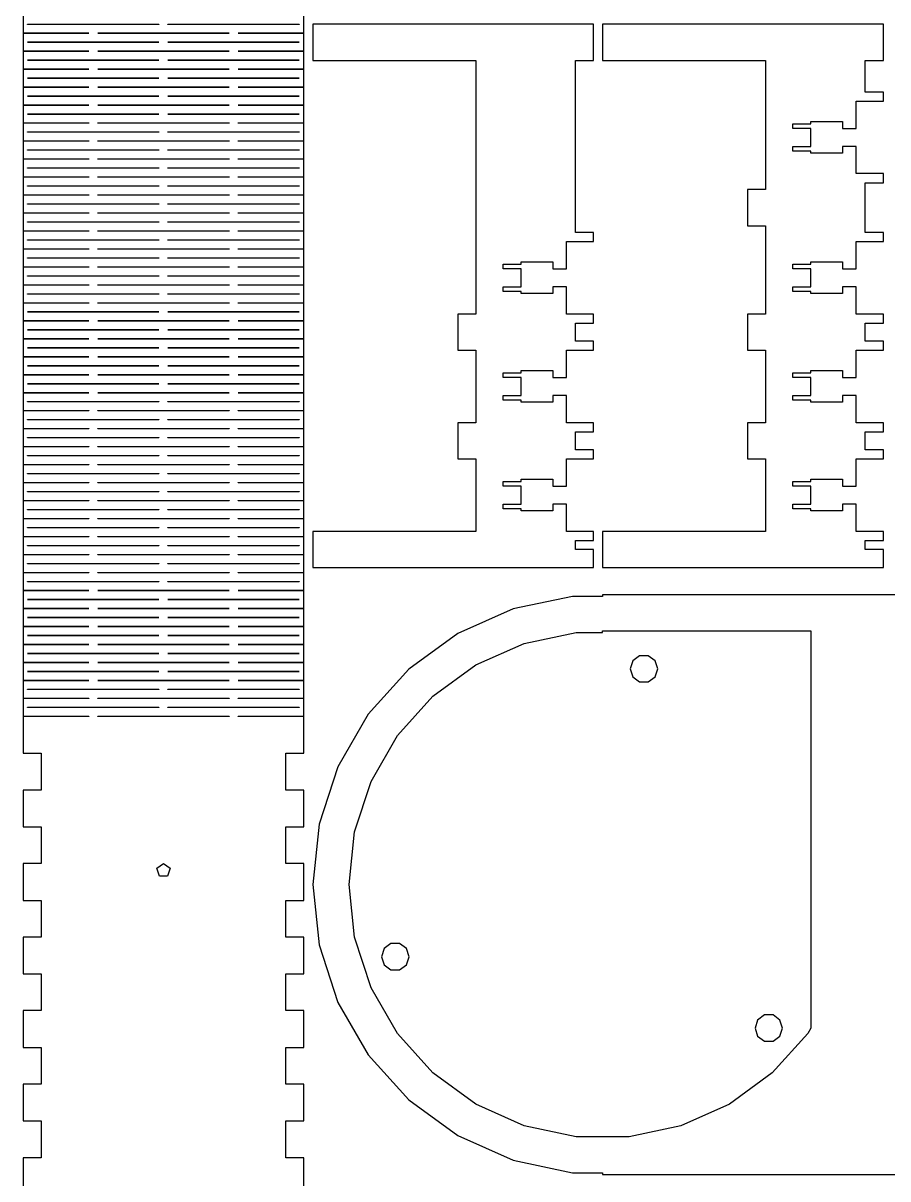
# Model space of a CAD drawing. Header units: metres. Extents: x -86 to 563, y 0 to 788.
# Drawn here: x -64 to 127, y 389 to 644.2 of the extents above; entities that cross this region are included whole.
import ezdxf

# ---------------------------------------------------------------- set-up
doc = ezdxf.new("R2010")
doc.units = ezdxf.units.M

msp = doc.modelspace()

# ---------------------------------------------------------------- linework, layer by layer
for p, q in [((-64, 645.958), (-64, 642.037)), ((-2, 642.037), (-2, 645.958)), ((-63, 643.972), (-63, 644.022)), ((-63, 644.022), (-34, 644.022)), ((-34, 643.972), (-63, 643.972)), ((-34, 644.022), (-34, 643.972)), ((-32, 643.972), (-32, 644.022)), ((-32, 644.022), (-3, 644.022)), ((-3, 643.972), (-32, 643.972)), ((-3, 644.022), (-3, 643.972)), ((62, 644), (0, 644)), ((0, 644), (0, 636)), ((62, 636), (62, 644)), ((126, 644), (64, 644)), ((64, 644), (64, 636)), ((126, 636), (126, 644)), ((-64, 642.037), (-49.5, 642.037)), ((-49.5, 641.987), (-64, 641.987)), ((-64, 641.987), (-64, 638.067)), ((-49.5, 642.037), (-49.5, 641.987)), ((-47.5, 641.987), (-47.5, 642.037)), ((-47.5, 642.037), (-18.5, 642.037)), ((-18.5, 641.987), (-47.5, 641.987)), ((-18.5, 642.037), (-18.5, 641.987)), ((-16.5, 641.987), (-16.5, 642.037)), ((-16.5, 642.037), (-2, 642.037)), ((-2, 641.987), (-16.5, 641.987)), ((-2, 638.067), (-2, 641.987)), ((-63, 640.002), (-63, 640.052)), ((-63, 640.052), (-34, 640.052)), ((-34, 640.002), (-63, 640.002)), ((-34, 640.052), (-34, 640.002)), ((-32, 640.002), (-32, 640.052)), ((-32, 640.052), (-3, 640.052)), ((-3, 640.002), (-32, 640.002)), ((-3, 640.052), (-3, 640.002)), ((-64, 638.067), (-49.5, 638.067)), ((-49.5, 638.017), (-64, 638.017)), ((-64, 638.017), (-64, 634.096)), ((-63, 636.032), (-63, 636.082)), ((-63, 636.082), (-34, 636.082)), ((-34, 636.032), (-63, 636.032)), ((-49.5, 638.067), (-49.5, 638.017)), ((-47.5, 638.017), (-47.5, 638.067)), ((-47.5, 638.067), (-18.5, 638.067)), ((-18.5, 638.017), (-47.5, 638.017)), ((-34, 636.082), (-34, 636.032)), ((-32, 636.032), (-32, 636.082)), ((-32, 636.082), (-3, 636.082)), ((-3, 636.032), (-32, 636.032)), ((-18.5, 638.067), (-18.5, 638.017)), ((-16.5, 638.017), (-16.5, 638.067)), ((-16.5, 638.067), (-2, 638.067)), ((-2, 638.017), (-16.5, 638.017)), ((-3, 636.082), (-3, 636.032)), ((-2, 634.096), (-2, 638.017)), ((0, 636), (36, 636)), ((36, 636), (36, 580)), ((58, 598), (58, 636)), ((58, 636), (62, 636)), ((64, 636), (100, 636)), ((100, 636), (100, 607.5)), ((122, 629), (122, 636)), ((122, 636), (126, 636)), ((-64, 634.096), (-49.5, 634.096)), ((-49.5, 634.046), (-64, 634.046)), ((-64, 634.046), (-64, 630.126)), ((-49.5, 634.096), (-49.5, 634.046)), ((-47.5, 634.046), (-47.5, 634.096)), ((-47.5, 634.096), (-18.5, 634.096)), ((-18.5, 634.046), (-47.5, 634.046)), ((-18.5, 634.096), (-18.5, 634.046)), ((-16.5, 634.046), (-16.5, 634.096)), ((-16.5, 634.096), (-2, 634.096)), ((-2, 634.046), (-16.5, 634.046)), ((-2, 630.126), (-2, 634.046)), ((-63, 632.061), (-63, 632.111)), ((-63, 632.111), (-34, 632.111)), ((-34, 632.061), (-63, 632.061)), ((-34, 632.111), (-34, 632.061)), ((-32, 632.061), (-32, 632.111)), ((-32, 632.111), (-3, 632.111)), ((-3, 632.061), (-32, 632.061)), ((-3, 632.111), (-3, 632.061)), ((-64, 630.126), (-49.5, 630.126)), ((-49.5, 630.076), (-64, 630.076)), ((-64, 630.076), (-64, 626.155)), ((-63, 628.091), (-63, 628.141)), ((-63, 628.141), (-34, 628.141)), ((-34, 628.091), (-63, 628.091)), ((-49.5, 630.126), (-49.5, 630.076)), ((-47.5, 630.076), (-47.5, 630.126)), ((-47.5, 630.126), (-18.5, 630.126)), ((-18.5, 630.076), (-47.5, 630.076)), ((-34, 628.141), (-34, 628.091)), ((-32, 628.091), (-32, 628.141)), ((-32, 628.141), (-3, 628.141)), ((-3, 628.091), (-32, 628.091)), ((-18.5, 630.126), (-18.5, 630.076)), ((-16.5, 630.076), (-16.5, 630.126)), ((-16.5, 630.126), (-2, 630.126)), ((-2, 630.076), (-16.5, 630.076)), ((-3, 628.141), (-3, 628.091)), ((-2, 626.155), (-2, 630.076)), ((126, 629), (122, 629)), ((126, 627), (126, 629)), ((-64, 626.155), (-49.5, 626.155)), ((-49.5, 626.105), (-64, 626.105)), ((-64, 626.105), (-64, 622.185)), ((-49.5, 626.155), (-49.5, 626.105)), ((-47.5, 626.105), (-47.5, 626.155)), ((-47.5, 626.155), (-18.5, 626.155)), ((-18.5, 626.105), (-47.5, 626.105)), ((-18.5, 626.155), (-18.5, 626.105)), ((-16.5, 626.105), (-16.5, 626.155)), ((-16.5, 626.155), (-2, 626.155)), ((-2, 626.105), (-16.5, 626.105)), ((-2, 622.185), (-2, 626.105)), ((120, 621), (120, 627)), ((120, 627), (126, 627)), ((-63, 624.12), (-63, 624.17)), ((-63, 624.17), (-34, 624.17)), ((-34, 624.12), (-63, 624.12)), ((-34, 624.17), (-34, 624.12)), ((-32, 624.12), (-32, 624.17)), ((-32, 624.17), (-3, 624.17)), ((-3, 624.12), (-32, 624.12)), ((-3, 624.17), (-3, 624.12)), ((-64, 622.185), (-49.5, 622.185)), ((-49.5, 622.135), (-64, 622.135)), ((-64, 622.135), (-64, 618.215)), ((-49.5, 622.185), (-49.5, 622.135)), ((-47.5, 622.135), (-47.5, 622.185)), ((-47.5, 622.185), (-18.5, 622.185)), ((-18.5, 622.135), (-47.5, 622.135)), ((-18.5, 622.185), (-18.5, 622.135)), ((-16.5, 622.135), (-16.5, 622.185)), ((-16.5, 622.185), (-2, 622.185)), ((-2, 622.135), (-16.5, 622.135)), ((-2, 618.215), (-2, 622.135)), ((106, 621), (106, 622)), ((106, 622), (110, 622)), ((110, 621), (106, 621)), ((110, 622), (110, 622.5)), ((110, 622.5), (117, 622.5)), ((110, 617), (110, 621)), ((117, 622.5), (117, 621)), ((117, 621), (120, 621)), ((-64, 618.215), (-49.5, 618.215)), ((-49.5, 618.165), (-64, 618.165)), ((-64, 618.165), (-64, 614.244)), ((-63, 620.15), (-63, 620.2)), ((-63, 620.2), (-34, 620.2)), ((-34, 620.15), (-63, 620.15)), ((-49.5, 618.215), (-49.5, 618.165)), ((-47.5, 618.165), (-47.5, 618.215)), ((-47.5, 618.215), (-18.5, 618.215)), ((-18.5, 618.165), (-47.5, 618.165)), ((-34, 620.2), (-34, 620.15)), ((-32, 620.15), (-32, 620.2)), ((-32, 620.2), (-3, 620.2)), ((-3, 620.15), (-32, 620.15)), ((-18.5, 618.215), (-18.5, 618.165)), ((-16.5, 618.165), (-16.5, 618.215)), ((-16.5, 618.215), (-2, 618.215)), ((-2, 618.165), (-16.5, 618.165)), ((-3, 620.2), (-3, 620.15)), ((-2, 614.244), (-2, 618.165)), ((-63, 616.179), (-63, 616.229)), ((-63, 616.229), (-34, 616.229)), ((-34, 616.179), (-63, 616.179)), ((-34, 616.229), (-34, 616.179)), ((-32, 616.179), (-32, 616.229)), ((-32, 616.229), (-3, 616.229)), ((-3, 616.179), (-32, 616.179)), ((-3, 616.229), (-3, 616.179)), ((106, 616), (106, 617)), ((106, 617), (110, 617)), ((110, 616), (106, 616)), ((110, 615.5), (110, 616)), ((117, 615.5), (110, 615.5)), ((120, 617), (117, 617)), ((117, 617), (117, 615.5)), ((120, 611), (120, 617)), ((-64, 614.244), (-49.5, 614.244)), ((-49.5, 614.194), (-64, 614.194)), ((-64, 614.194), (-64, 610.274)), ((-49.5, 614.244), (-49.5, 614.194)), ((-47.5, 614.194), (-47.5, 614.244)), ((-47.5, 614.244), (-18.5, 614.244)), ((-18.5, 614.194), (-47.5, 614.194)), ((-18.5, 614.244), (-18.5, 614.194)), ((-16.5, 614.194), (-16.5, 614.244)), ((-16.5, 614.244), (-2, 614.244)), ((-2, 614.194), (-16.5, 614.194)), ((-2, 610.274), (-2, 614.194)), ((-64, 610.274), (-49.5, 610.274)), ((-49.5, 610.224), (-64, 610.224)), ((-64, 610.224), (-64, 606.303)), ((-63, 612.209), (-63, 612.259)), ((-63, 612.259), (-34, 612.259)), ((-34, 612.209), (-63, 612.209)), ((-49.5, 610.274), (-49.5, 610.224)), ((-47.5, 610.224), (-47.5, 610.274)), ((-47.5, 610.274), (-18.5, 610.274)), ((-18.5, 610.224), (-47.5, 610.224)), ((-34, 612.259), (-34, 612.209)), ((-32, 612.209), (-32, 612.259)), ((-32, 612.259), (-3, 612.259)), ((-3, 612.209), (-32, 612.209)), ((-18.5, 610.274), (-18.5, 610.224)), ((-16.5, 610.224), (-16.5, 610.274)), ((-16.5, 610.274), (-2, 610.274)), ((-2, 610.224), (-16.5, 610.224)), ((-3, 612.259), (-3, 612.209)), ((-2, 606.303), (-2, 610.224)), ((126, 611), (120, 611)), ((126, 609), (126, 611)), ((-63, 608.238), (-63, 608.288)), ((-63, 608.288), (-34, 608.288)), ((-34, 608.238), (-63, 608.238)), ((-34, 608.288), (-34, 608.238)), ((-32, 608.238), (-32, 608.288)), ((-32, 608.288), (-3, 608.288)), ((-3, 608.238), (-32, 608.238)), ((-3, 608.288), (-3, 608.238)), ((100, 607.5), (96, 607.5)), ((96, 607.5), (96, 599.5)), ((122, 598), (122, 609)), ((122, 609), (126, 609)), ((-64, 606.303), (-49.5, 606.303)), ((-49.5, 606.253), (-64, 606.253)), ((-64, 606.253), (-64, 602.333)), ((-49.5, 606.303), (-49.5, 606.253)), ((-47.5, 606.253), (-47.5, 606.303)), ((-47.5, 606.303), (-18.5, 606.303)), ((-18.5, 606.253), (-47.5, 606.253)), ((-18.5, 606.303), (-18.5, 606.253)), ((-16.5, 606.253), (-16.5, 606.303)), ((-16.5, 606.303), (-2, 606.303)), ((-2, 606.253), (-16.5, 606.253)), ((-2, 602.333), (-2, 606.253)), ((-63, 604.268), (-63, 604.318)), ((-63, 604.318), (-34, 604.318)), ((-34, 604.268), (-63, 604.268)), ((-34, 604.318), (-34, 604.268)), ((-32, 604.268), (-32, 604.318)), ((-32, 604.318), (-3, 604.318)), ((-3, 604.268), (-32, 604.268)), ((-3, 604.318), (-3, 604.268)), ((-64, 602.333), (-49.5, 602.333)), ((-49.5, 602.283), (-64, 602.283)), ((-64, 602.283), (-64, 598.362)), ((-63, 600.298), (-63, 600.348)), ((-63, 600.348), (-34, 600.348)), ((-34, 600.298), (-63, 600.298)), ((-49.5, 602.333), (-49.5, 602.283)), ((-47.5, 602.283), (-47.5, 602.333)), ((-47.5, 602.333), (-18.5, 602.333)), ((-18.5, 602.283), (-47.5, 602.283)), ((-34, 600.348), (-34, 600.298)), ((-32, 600.298), (-32, 600.348)), ((-32, 600.348), (-3, 600.348)), ((-3, 600.298), (-32, 600.298)), ((-18.5, 602.333), (-18.5, 602.283)), ((-16.5, 602.283), (-16.5, 602.333)), ((-16.5, 602.333), (-2, 602.333)), ((-2, 602.283), (-16.5, 602.283)), ((-3, 600.348), (-3, 600.298)), ((-2, 598.362), (-2, 602.283)), ((-64, 598.362), (-49.5, 598.362)), ((-49.5, 598.312), (-64, 598.312)), ((-64, 598.312), (-64, 594.392)), ((-49.5, 598.362), (-49.5, 598.312)), ((-47.5, 598.312), (-47.5, 598.362)), ((-47.5, 598.362), (-18.5, 598.362)), ((-18.5, 598.312), (-47.5, 598.312)), ((-18.5, 598.362), (-18.5, 598.312)), ((-16.5, 598.312), (-16.5, 598.362)), ((-16.5, 598.362), (-2, 598.362)), ((-2, 598.312), (-16.5, 598.312)), ((-2, 594.392), (-2, 598.312)), ((62, 598), (58, 598)), ((62, 596), (62, 598)), ((96, 599.5), (100, 599.5)), ((100, 599.5), (100, 580)), ((126, 598), (122, 598)), ((126, 596), (126, 598)), ((-63, 596.327), (-63, 596.377)), ((-63, 596.377), (-34, 596.377)), ((-34, 596.327), (-63, 596.327)), ((-34, 596.377), (-34, 596.327)), ((-32, 596.327), (-32, 596.377)), ((-32, 596.377), (-3, 596.377)), ((-3, 596.327), (-32, 596.327)), ((-3, 596.377), (-3, 596.327)), ((56, 590), (56, 596)), ((56, 596), (62, 596)), ((120, 590), (120, 596)), ((120, 596), (126, 596)), ((-64, 594.392), (-49.5, 594.392)), ((-49.5, 594.342), (-64, 594.342)), ((-64, 594.342), (-64, 590.422)), ((-63, 592.357), (-63, 592.407)), ((-63, 592.407), (-34, 592.407)), ((-34, 592.357), (-63, 592.357)), ((-49.5, 594.392), (-49.5, 594.342)), ((-47.5, 594.342), (-47.5, 594.392)), ((-47.5, 594.392), (-18.5, 594.392)), ((-18.5, 594.342), (-47.5, 594.342)), ((-34, 592.407), (-34, 592.357)), ((-32, 592.357), (-32, 592.407)), ((-32, 592.407), (-3, 592.407)), ((-3, 592.357), (-32, 592.357)), ((-18.5, 594.392), (-18.5, 594.342)), ((-16.5, 594.342), (-16.5, 594.392)), ((-16.5, 594.392), (-2, 594.392)), ((-2, 594.342), (-16.5, 594.342)), ((-3, 592.407), (-3, 592.357)), ((-2, 590.422), (-2, 594.342)), ((-64, 590.422), (-49.5, 590.422)), ((-49.5, 590.372), (-64, 590.372)), ((-64, 590.372), (-64, 586.451)), ((-49.5, 590.422), (-49.5, 590.372)), ((-47.5, 590.372), (-47.5, 590.422)), ((-47.5, 590.422), (-18.5, 590.422)), ((-18.5, 590.372), (-47.5, 590.372)), ((-18.5, 590.422), (-18.5, 590.372)), ((-16.5, 590.372), (-16.5, 590.422)), ((-16.5, 590.422), (-2, 590.422)), ((-2, 590.372), (-16.5, 590.372)), ((-2, 586.451), (-2, 590.372)), ((42, 590), (42, 591)), ((42, 591), (46, 591)), ((46, 590), (42, 590)), ((46, 591), (46, 591.5)), ((46, 591.5), (53, 591.5)), ((46, 586), (46, 590)), ((53, 591.5), (53, 590)), ((53, 590), (56, 590)), ((106, 590), (106, 591)), ((106, 591), (110, 591)), ((110, 590), (106, 590)), ((110, 591), (110, 591.5)), ((110, 591.5), (117, 591.5)), ((110, 586), (110, 590)), ((117, 591.5), (117, 590)), ((117, 590), (120, 590)), ((-63, 588.386), (-63, 588.436)), ((-63, 588.436), (-34, 588.436)), ((-34, 588.386), (-63, 588.386)), ((-34, 588.436), (-34, 588.386)), ((-32, 588.386), (-32, 588.436)), ((-32, 588.436), (-3, 588.436)), ((-3, 588.386), (-32, 588.386)), ((-3, 588.436), (-3, 588.386)), ((-64, 586.451), (-49.5, 586.451)), ((-49.5, 586.401), (-64, 586.401)), ((-64, 586.401), (-64, 582.481)), ((-49.5, 586.451), (-49.5, 586.401)), ((-47.5, 586.401), (-47.5, 586.451)), ((-47.5, 586.451), (-18.5, 586.451)), ((-18.5, 586.401), (-47.5, 586.401)), ((-18.5, 586.451), (-18.5, 586.401)), ((-16.5, 586.401), (-16.5, 586.451)), ((-16.5, 586.451), (-2, 586.451)), ((-2, 586.401), (-16.5, 586.401)), ((-2, 582.481), (-2, 586.401)), ((42, 585), (42, 586)), ((42, 586), (46, 586)), ((46, 585), (42, 585)), ((46, 584.5), (46, 585)), ((56, 586), (53, 586)), ((53, 586), (53, 584.5)), ((56, 580), (56, 586)), ((106, 585), (106, 586)), ((106, 586), (110, 586)), ((110, 585), (106, 585)), ((110, 584.5), (110, 585)), ((120, 586), (117, 586)), ((117, 586), (117, 584.5)), ((120, 580), (120, 586)), ((-64, 582.481), (-49.5, 582.481)), ((-49.5, 582.431), (-64, 582.431)), ((-64, 582.431), (-64, 578.51)), ((-63, 584.416), (-63, 584.466)), ((-63, 584.466), (-34, 584.466)), ((-34, 584.416), (-63, 584.416)), ((-49.5, 582.481), (-49.5, 582.431)), ((-47.5, 582.431), (-47.5, 582.481)), ((-47.5, 582.481), (-18.5, 582.481)), ((-18.5, 582.431), (-47.5, 582.431)), ((-34, 584.466), (-34, 584.416)), ((-32, 584.416), (-32, 584.466)), ((-32, 584.466), (-3, 584.466)), ((-3, 584.416), (-32, 584.416)), ((-18.5, 582.481), (-18.5, 582.431)), ((-16.5, 582.431), (-16.5, 582.481)), ((-16.5, 582.481), (-2, 582.481)), ((-2, 582.431), (-16.5, 582.431)), ((-3, 584.466), (-3, 584.416)), ((-2, 578.51), (-2, 582.431)), ((53, 584.5), (46, 584.5)), ((117, 584.5), (110, 584.5)), ((-63, 580.445), (-63, 580.495)), ((-63, 580.495), (-34, 580.495)), ((-34, 580.445), (-63, 580.445)), ((-34, 580.495), (-34, 580.445)), ((-32, 580.445), (-32, 580.495)), ((-32, 580.495), (-3, 580.495)), ((-3, 580.445), (-32, 580.445)), ((-3, 580.495), (-3, 580.445)), ((36, 580), (32, 580)), ((32, 580), (32, 572)), ((62, 580), (56, 580)), ((62, 578), (62, 580)), ((100, 580), (96, 580)), ((96, 580), (96, 572)), ((126, 580), (120, 580)), ((126, 578), (126, 580)), ((-64, 578.51), (-49.5, 578.51)), ((-49.5, 578.46), (-64, 578.46)), ((-64, 578.46), (-64, 574.54)), ((-49.5, 578.51), (-49.5, 578.46)), ((-47.5, 578.46), (-47.5, 578.51)), ((-47.5, 578.51), (-18.5, 578.51)), ((-18.5, 578.46), (-47.5, 578.46)), ((-18.5, 578.51), (-18.5, 578.46)), ((-16.5, 578.46), (-16.5, 578.51)), ((-16.5, 578.51), (-2, 578.51)), ((-2, 578.46), (-16.5, 578.46)), ((-2, 574.54), (-2, 578.46)), ((58, 574), (58, 578)), ((58, 578), (62, 578)), ((122, 574), (122, 578)), ((122, 578), (126, 578)), ((-64, 574.54), (-49.5, 574.54)), ((-49.5, 574.49), (-64, 574.49)), ((-64, 574.49), (-64, 570.569)), ((-63, 576.475), (-63, 576.525)), ((-63, 576.525), (-34, 576.525)), ((-34, 576.475), (-63, 576.475)), ((-49.5, 574.54), (-49.5, 574.49)), ((-47.5, 574.49), (-47.5, 574.54)), ((-47.5, 574.54), (-18.5, 574.54)), ((-18.5, 574.49), (-47.5, 574.49)), ((-34, 576.525), (-34, 576.475)), ((-32, 576.475), (-32, 576.525)), ((-32, 576.525), (-3, 576.525)), ((-3, 576.475), (-32, 576.475)), ((-18.5, 574.54), (-18.5, 574.49)), ((-16.5, 574.49), (-16.5, 574.54)), ((-16.5, 574.54), (-2, 574.54)), ((-2, 574.49), (-16.5, 574.49)), ((-3, 576.525), (-3, 576.475)), ((-2, 570.569), (-2, 574.49)), ((-63, 572.505), (-63, 572.555)), ((-63, 572.555), (-34, 572.555)), ((-34, 572.505), (-63, 572.505)), ((-34, 572.555), (-34, 572.505)), ((-32, 572.505), (-32, 572.555)), ((-32, 572.555), (-3, 572.555)), ((-3, 572.505), (-32, 572.505)), ((-3, 572.555), (-3, 572.505)), ((32, 572), (36, 572)), ((36, 572), (36, 556)), ((56, 566), (56, 572)), ((56, 572), (62, 572)), ((62, 574), (58, 574)), ((62, 572), (62, 574)), ((96, 572), (100, 572)), ((100, 572), (100, 556)), ((120, 566), (120, 572)), ((120, 572), (126, 572)), ((126, 574), (122, 574)), ((126, 572), (126, 574)), ((-64, 570.569), (-49.5, 570.569)), ((-49.5, 570.519), (-64, 570.519)), ((-64, 570.519), (-64, 566.599)), ((-49.5, 570.569), (-49.5, 570.519)), ((-47.5, 570.519), (-47.5, 570.569)), ((-47.5, 570.569), (-18.5, 570.569)), ((-18.5, 570.519), (-47.5, 570.519)), ((-18.5, 570.569), (-18.5, 570.519)), ((-16.5, 570.519), (-16.5, 570.569)), ((-16.5, 570.569), (-2, 570.569)), ((-2, 570.519), (-16.5, 570.519)), ((-2, 566.599), (-2, 570.519)), ((-63, 568.534), (-63, 568.584)), ((-63, 568.584), (-34, 568.584)), ((-34, 568.534), (-63, 568.534)), ((-34, 568.584), (-34, 568.534)), ((-32, 568.534), (-32, 568.584)), ((-32, 568.584), (-3, 568.584)), ((-3, 568.534), (-32, 568.534)), ((-3, 568.584), (-3, 568.534)), ((42, 566), (42, 567)), ((42, 567), (46, 567)), ((46, 567), (46, 567.5)), ((46, 567.5), (53, 567.5)), ((53, 567.5), (53, 566)), ((106, 566), (106, 567)), ((106, 567), (110, 567)), ((110, 567), (110, 567.5)), ((110, 567.5), (117, 567.5)), ((117, 567.5), (117, 566)), ((-64, 566.599), (-49.5, 566.599)), ((-49.5, 566.549), (-64, 566.549)), ((-64, 566.549), (-64, 562.628)), ((-63, 564.564), (-63, 564.614)), ((-63, 564.614), (-34, 564.614)), ((-34, 564.564), (-63, 564.564)), ((-49.5, 566.599), (-49.5, 566.549)), ((-47.5, 566.549), (-47.5, 566.599)), ((-47.5, 566.599), (-18.5, 566.599)), ((-18.5, 566.549), (-47.5, 566.549)), ((-34, 564.614), (-34, 564.564)), ((-32, 564.564), (-32, 564.614)), ((-32, 564.614), (-3, 564.614)), ((-3, 564.564), (-32, 564.564)), ((-18.5, 566.599), (-18.5, 566.549)), ((-16.5, 566.549), (-16.5, 566.599)), ((-16.5, 566.599), (-2, 566.599)), ((-2, 566.549), (-16.5, 566.549)), ((-3, 564.614), (-3, 564.564)), ((-2, 562.628), (-2, 566.549)), ((46, 566), (42, 566)), ((46, 562), (46, 566)), ((53, 566), (56, 566)), ((110, 566), (106, 566)), ((110, 562), (110, 566)), ((117, 566), (120, 566)), ((-64, 562.628), (-49.5, 562.628)), ((-49.5, 562.578), (-64, 562.578)), ((-64, 562.578), (-64, 558.658)), ((-49.5, 562.628), (-49.5, 562.578)), ((-47.5, 562.578), (-47.5, 562.628)), ((-47.5, 562.628), (-18.5, 562.628)), ((-18.5, 562.578), (-47.5, 562.578)), ((-18.5, 562.628), (-18.5, 562.578)), ((-16.5, 562.578), (-16.5, 562.628)), ((-16.5, 562.628), (-2, 562.628)), ((-2, 562.578), (-16.5, 562.578)), ((-2, 558.658), (-2, 562.578)), ((42, 561), (42, 562)), ((42, 562), (46, 562)), ((56, 562), (53, 562)), ((53, 562), (53, 560.5)), ((56, 556), (56, 562)), ((106, 561), (106, 562)), ((106, 562), (110, 562)), ((120, 562), (117, 562)), ((117, 562), (117, 560.5)), ((120, 556), (120, 562)), ((-63, 560.593), (-63, 560.643)), ((-63, 560.643), (-34, 560.643)), ((-34, 560.593), (-63, 560.593)), ((-34, 560.643), (-34, 560.593)), ((-32, 560.593), (-32, 560.643)), ((-32, 560.643), (-3, 560.643)), ((-3, 560.593), (-32, 560.593)), ((-3, 560.643), (-3, 560.593)), ((46, 561), (42, 561)), ((46, 560.5), (46, 561)), ((53, 560.5), (46, 560.5)), ((110, 561), (106, 561)), ((110, 560.5), (110, 561)), ((117, 560.5), (110, 560.5)), ((-64, 558.658), (-49.5, 558.658)), ((-49.5, 558.608), (-64, 558.608)), ((-64, 558.608), (-64, 554.688)), ((-63, 556.623), (-63, 556.673)), ((-63, 556.673), (-34, 556.673)), ((-34, 556.623), (-63, 556.623)), ((-49.5, 558.658), (-49.5, 558.608)), ((-47.5, 558.608), (-47.5, 558.658)), ((-47.5, 558.658), (-18.5, 558.658)), ((-18.5, 558.608), (-47.5, 558.608)), ((-34, 556.673), (-34, 556.623)), ((-32, 556.623), (-32, 556.673)), ((-32, 556.673), (-3, 556.673)), ((-3, 556.623), (-32, 556.623)), ((-18.5, 558.658), (-18.5, 558.608)), ((-16.5, 558.608), (-16.5, 558.658)), ((-16.5, 558.658), (-2, 558.658)), ((-2, 558.608), (-16.5, 558.608)), ((-3, 556.673), (-3, 556.623)), ((-2, 554.688), (-2, 558.608)), ((-64, 554.688), (-49.5, 554.688)), ((-49.5, 554.638), (-64, 554.638)), ((-64, 554.638), (-64, 550.717)), ((-49.5, 554.688), (-49.5, 554.638)), ((-47.5, 554.638), (-47.5, 554.688)), ((-47.5, 554.688), (-18.5, 554.688)), ((-18.5, 554.638), (-47.5, 554.638)), ((-18.5, 554.688), (-18.5, 554.638)), ((-16.5, 554.638), (-16.5, 554.688)), ((-16.5, 554.688), (-2, 554.688)), ((-2, 554.638), (-16.5, 554.638)), ((-2, 550.717), (-2, 554.638)), ((36, 556), (32, 556)), ((32, 556), (32, 548)), ((62, 556), (56, 556)), ((58, 550), (58, 554)), ((58, 554), (62, 554)), ((62, 554), (62, 556)), ((100, 556), (96, 556)), ((96, 556), (96, 548)), ((126, 556), (120, 556)), ((122, 550), (122, 554)), ((122, 554), (126, 554)), ((126, 554), (126, 556)), ((-63, 552.652), (-63, 552.702)), ((-63, 552.702), (-34, 552.702)), ((-34, 552.652), (-63, 552.652)), ((-34, 552.702), (-34, 552.652)), ((-32, 552.652), (-32, 552.702)), ((-32, 552.702), (-3, 552.702)), ((-3, 552.652), (-32, 552.652)), ((-3, 552.702), (-3, 552.652)), ((-64, 550.717), (-49.5, 550.717)), ((-49.5, 550.667), (-64, 550.667)), ((-64, 550.667), (-64, 546.747)), ((-49.5, 550.717), (-49.5, 550.667)), ((-47.5, 550.667), (-47.5, 550.717)), ((-47.5, 550.717), (-18.5, 550.717)), ((-18.5, 550.667), (-47.5, 550.667)), ((-18.5, 550.717), (-18.5, 550.667)), ((-16.5, 550.667), (-16.5, 550.717)), ((-16.5, 550.717), (-2, 550.717)), ((-2, 550.667), (-16.5, 550.667)), ((-2, 546.747), (-2, 550.667)), ((62, 550), (58, 550)), ((62, 548), (62, 550)), ((126, 550), (122, 550)), ((126, 548), (126, 550)), ((-64, 546.747), (-49.5, 546.747)), ((-49.5, 546.697), (-64, 546.697)), ((-64, 546.697), (-64, 542.776)), ((-63, 548.682), (-63, 548.732)), ((-63, 548.732), (-34, 548.732)), ((-34, 548.682), (-63, 548.682)), ((-49.5, 546.747), (-49.5, 546.697)), ((-47.5, 546.697), (-47.5, 546.747)), ((-47.5, 546.747), (-18.5, 546.747)), ((-18.5, 546.697), (-47.5, 546.697)), ((-34, 548.732), (-34, 548.682)), ((-32, 548.682), (-32, 548.732)), ((-32, 548.732), (-3, 548.732)), ((-3, 548.682), (-32, 548.682)), ((-18.5, 546.747), (-18.5, 546.697)), ((-16.5, 546.697), (-16.5, 546.747)), ((-16.5, 546.747), (-2, 546.747)), ((-2, 546.697), (-16.5, 546.697)), ((-3, 548.732), (-3, 548.682)), ((-2, 542.776), (-2, 546.697)), ((32, 548), (36, 548)), ((36, 548), (36, 532)), ((56, 542), (56, 548)), ((56, 548), (62, 548)), ((96, 548), (100, 548)), ((100, 548), (100, 532)), ((120, 542), (120, 548)), ((120, 548), (126, 548)), ((-63, 544.711), (-63, 544.761)), ((-63, 544.761), (-34, 544.761)), ((-34, 544.711), (-63, 544.711)), ((-34, 544.761), (-34, 544.711)), ((-32, 544.711), (-32, 544.761)), ((-32, 544.761), (-3, 544.761)), ((-3, 544.711), (-32, 544.711)), ((-3, 544.761), (-3, 544.711)), ((-64, 542.776), (-49.5, 542.776)), ((-49.5, 542.726), (-64, 542.726)), ((-64, 542.726), (-64, 538.806)), ((-49.5, 542.776), (-49.5, 542.726)), ((-47.5, 542.726), (-47.5, 542.776)), ((-47.5, 542.776), (-18.5, 542.776)), ((-18.5, 542.726), (-47.5, 542.726)), ((-18.5, 542.776), (-18.5, 542.726)), ((-16.5, 542.726), (-16.5, 542.776)), ((-16.5, 542.776), (-2, 542.776)), ((-2, 542.726), (-16.5, 542.726)), ((-2, 538.806), (-2, 542.726)), ((42, 542), (42, 543)), ((42, 543), (46, 543)), ((46, 542), (42, 542)), ((46, 543), (46, 543.5)), ((46, 543.5), (53, 543.5)), ((46, 538), (46, 542)), ((53, 543.5), (53, 542)), ((53, 542), (56, 542)), ((106, 542), (106, 543)), ((106, 543), (110, 543)), ((110, 542), (106, 542)), ((110, 543), (110, 543.5)), ((110, 543.5), (117, 543.5)), ((110, 538), (110, 542)), ((117, 543.5), (117, 542)), ((117, 542), (120, 542)), ((-64, 538.806), (-49.5, 538.806)), ((-49.5, 538.756), (-64, 538.756)), ((-64, 538.756), (-64, 534.835)), ((-63, 540.741), (-63, 540.791)), ((-63, 540.791), (-34, 540.791)), ((-34, 540.741), (-63, 540.741)), ((-49.5, 538.806), (-49.5, 538.756)), ((-47.5, 538.756), (-47.5, 538.806)), ((-47.5, 538.806), (-18.5, 538.806)), ((-18.5, 538.756), (-47.5, 538.756)), ((-34, 540.791), (-34, 540.741)), ((-32, 540.741), (-32, 540.791)), ((-32, 540.791), (-3, 540.791)), ((-3, 540.741), (-32, 540.741)), ((-18.5, 538.806), (-18.5, 538.756)), ((-16.5, 538.756), (-16.5, 538.806)), ((-16.5, 538.806), (-2, 538.806)), ((-2, 538.756), (-16.5, 538.756)), ((-3, 540.791), (-3, 540.741)), ((-2, 534.835), (-2, 538.756)), ((-63, 536.771), (-63, 536.821)), ((-63, 536.821), (-34, 536.821)), ((-34, 536.771), (-63, 536.771)), ((-34, 536.821), (-34, 536.771)), ((-32, 536.771), (-32, 536.821)), ((-32, 536.821), (-3, 536.821)), ((-3, 536.771), (-32, 536.771)), ((-3, 536.821), (-3, 536.771)), ((42, 537), (42, 538)), ((42, 538), (46, 538)), ((46, 537), (42, 537)), ((46, 536.5), (46, 537)), ((53, 536.5), (46, 536.5)), ((56, 538), (53, 538)), ((53, 538), (53, 536.5)), ((56, 532), (56, 538)), ((106, 537), (106, 538)), ((106, 538), (110, 538)), ((110, 537), (106, 537)), ((110, 536.5), (110, 537)), ((117, 536.5), (110, 536.5)), ((120, 538), (117, 538)), ((117, 538), (117, 536.5)), ((120, 532), (120, 538)), ((-64, 534.835), (-49.5, 534.835)), ((-49.5, 534.785), (-64, 534.785)), ((-64, 534.785), (-64, 530.865)), ((-49.5, 534.835), (-49.5, 534.785)), ((-47.5, 534.785), (-47.5, 534.835)), ((-47.5, 534.835), (-18.5, 534.835)), ((-18.5, 534.785), (-47.5, 534.785)), ((-18.5, 534.835), (-18.5, 534.785)), ((-16.5, 534.785), (-16.5, 534.835)), ((-16.5, 534.835), (-2, 534.835)), ((-2, 534.785), (-16.5, 534.785)), ((-2, 530.865), (-2, 534.785)), ((-63, 532.8), (-63, 532.85)), ((-63, 532.85), (-34, 532.85)), ((-34, 532.8), (-63, 532.8)), ((-34, 532.85), (-34, 532.8)), ((-32, 532.8), (-32, 532.85)), ((-32, 532.85), (-3, 532.85)), ((-3, 532.8), (-32, 532.8)), ((-3, 532.85), (-3, 532.8)), ((36, 532), (0, 532)), ((0, 532), (0, 524)), ((62, 532), (56, 532)), ((62, 530), (62, 532)), ((100, 532), (64, 532)), ((64, 532), (64, 524)), ((126, 532), (120, 532)), ((126, 530), (126, 532)), ((-64, 530.865), (-49.5, 530.865)), ((-49.5, 530.815), (-64, 530.815)), ((-64, 530.815), (-64, 526.895)), ((-63, 528.83), (-63, 528.88)), ((-63, 528.88), (-34, 528.88)), ((-34, 528.83), (-63, 528.83)), ((-49.5, 530.865), (-49.5, 530.815)), ((-47.5, 530.815), (-47.5, 530.865)), ((-47.5, 530.865), (-18.5, 530.865)), ((-18.5, 530.815), (-47.5, 530.815)), ((-34, 528.88), (-34, 528.83)), ((-32, 528.83), (-32, 528.88)), ((-32, 528.88), (-3, 528.88)), ((-3, 528.83), (-32, 528.83)), ((-18.5, 530.865), (-18.5, 530.815)), ((-16.5, 530.815), (-16.5, 530.865)), ((-16.5, 530.865), (-2, 530.865)), ((-2, 530.815), (-16.5, 530.815)), ((-3, 528.88), (-3, 528.83)), ((-2, 526.895), (-2, 530.815)), ((58, 528), (58, 530)), ((58, 530), (62, 530)), ((122, 528), (122, 530)), ((122, 530), (126, 530)), ((-64, 526.895), (-49.5, 526.895)), ((-49.5, 526.845), (-64, 526.845)), ((-64, 526.845), (-64, 522.924)), ((-49.5, 526.895), (-49.5, 526.845)), ((-47.5, 526.845), (-47.5, 526.895)), ((-47.5, 526.895), (-18.5, 526.895)), ((-18.5, 526.845), (-47.5, 526.845)), ((-18.5, 526.895), (-18.5, 526.845)), ((-16.5, 526.845), (-16.5, 526.895)), ((-16.5, 526.895), (-2, 526.895)), ((-2, 526.845), (-16.5, 526.845)), ((-2, 522.924), (-2, 526.845)), ((62, 528), (58, 528)), ((62, 524), (62, 528)), ((126, 528), (122, 528)), ((126, 524), (126, 528)), ((-63, 524.859), (-63, 524.909)), ((-63, 524.909), (-34, 524.909)), ((-34, 524.859), (-63, 524.859)), ((-34, 524.909), (-34, 524.859)), ((-32, 524.859), (-32, 524.909)), ((-32, 524.909), (-3, 524.909)), ((-3, 524.859), (-32, 524.859)), ((-3, 524.909), (-3, 524.859)), ((0, 524), (62, 524)), ((64, 524), (126, 524)), ((-64, 522.924), (-49.5, 522.924)), ((-49.5, 522.874), (-64, 522.874)), ((-64, 522.874), (-64, 518.954)), ((-63, 520.889), (-63, 520.939)), ((-63, 520.939), (-34, 520.939)), ((-34, 520.889), (-63, 520.889)), ((-49.5, 522.924), (-49.5, 522.874)), ((-47.5, 522.874), (-47.5, 522.924)), ((-47.5, 522.924), (-18.5, 522.924)), ((-18.5, 522.874), (-47.5, 522.874)), ((-34, 520.939), (-34, 520.889)), ((-32, 520.889), (-32, 520.939)), ((-32, 520.939), (-3, 520.939)), ((-3, 520.889), (-32, 520.889)), ((-18.5, 522.924), (-18.5, 522.874)), ((-16.5, 522.874), (-16.5, 522.924)), ((-16.5, 522.924), (-2, 522.924)), ((-2, 522.874), (-16.5, 522.874)), ((-3, 520.939), (-3, 520.889)), ((-2, 518.954), (-2, 522.874)), ((-64, 518.954), (-49.5, 518.954)), ((-49.5, 518.904), (-64, 518.904)), ((-64, 518.904), (-64, 514.983)), ((-49.5, 518.954), (-49.5, 518.904)), ((-47.5, 518.904), (-47.5, 518.954)), ((-47.5, 518.954), (-18.5, 518.954)), ((-18.5, 518.904), (-47.5, 518.904)), ((-18.5, 518.954), (-18.5, 518.904)), ((-16.5, 518.904), (-16.5, 518.954)), ((-16.5, 518.954), (-2, 518.954)), ((-2, 518.904), (-16.5, 518.904)), ((-2, 514.983), (-2, 518.904)), ((-63, 516.918), (-63, 516.968)), ((-63, 516.968), (-34, 516.968)), ((-34, 516.918), (-63, 516.918)), ((-34, 516.968), (-34, 516.918)), ((-32, 516.918), (-32, 516.968)), ((-32, 516.968), (-3, 516.968)), ((-3, 516.918), (-32, 516.918)), ((-3, 516.968), (-3, 516.918)), ((57.3102, 517.649), (44.2229, 514.868)), ((64, 517.649), (57.3102, 517.649)), ((267, 518), (64, 518)), ((64, 518), (64, 517.649)), ((-64, 514.983), (-49.5, 514.983)), ((-49.5, 514.933), (-64, 514.933)), ((-64, 514.933), (-64, 511.013)), ((-49.5, 514.983), (-49.5, 514.933)), ((-47.5, 514.933), (-47.5, 514.983)), ((-47.5, 514.983), (-18.5, 514.983)), ((-18.5, 514.933), (-47.5, 514.933)), ((-18.5, 514.983), (-18.5, 514.933)), ((-16.5, 514.933), (-16.5, 514.983)), ((-16.5, 514.983), (-2, 514.983)), ((-2, 514.933), (-16.5, 514.933)), ((-2, 511.013), (-2, 514.933)), ((44.2229, 514.868), (32, 509.426)), ((-64, 511.013), (-49.5, 511.013)), ((-49.5, 510.963), (-64, 510.963)), ((-64, 510.963), (-64, 507.042)), ((-63, 512.948), (-63, 512.998)), ((-63, 512.998), (-34, 512.998)), ((-34, 512.948), (-63, 512.948)), ((-49.5, 511.013), (-49.5, 510.963)), ((-47.5, 510.963), (-47.5, 511.013)), ((-47.5, 511.013), (-18.5, 511.013)), ((-18.5, 510.963), (-47.5, 510.963)), ((-34, 512.998), (-34, 512.948)), ((-32, 512.948), (-32, 512.998)), ((-32, 512.998), (-3, 512.998)), ((-3, 512.948), (-32, 512.948)), ((-18.5, 511.013), (-18.5, 510.963)), ((-16.5, 510.963), (-16.5, 511.013)), ((-16.5, 511.013), (-2, 511.013)), ((-2, 510.963), (-16.5, 510.963)), ((-3, 512.998), (-3, 512.948)), ((-2, 507.042), (-2, 510.963)), ((-63, 508.978), (-63, 509.028)), ((-63, 509.028), (-34, 509.028)), ((-34, 508.978), (-63, 508.978)), ((-34, 509.028), (-34, 508.978)), ((-32, 508.978), (-32, 509.028)), ((-32, 509.028), (-3, 509.028)), ((-3, 508.978), (-32, 508.978)), ((-3, 509.028), (-3, 508.978)), ((32, 509.426), (21.1756, 501.561)), ((46.695, 507.259), (58.1464, 509.693)), ((58.1464, 509.693), (64, 509.693)), ((64, 509.693), (64, 510)), ((64, 510), (110, 510)), ((110, 510), (110, 422.288)), ((-64, 507.042), (-49.5, 507.042)), ((-49.5, 506.992), (-64, 506.992)), ((-64, 506.992), (-64, 503.072)), ((-49.5, 507.042), (-49.5, 506.992)), ((-47.5, 506.992), (-47.5, 507.042)), ((-47.5, 507.042), (-18.5, 507.042)), ((-18.5, 506.992), (-47.5, 506.992)), ((-18.5, 507.042), (-18.5, 506.992)), ((-16.5, 506.992), (-16.5, 507.042)), ((-16.5, 507.042), (-2, 507.042)), ((-2, 506.992), (-16.5, 506.992)), ((-2, 503.072), (-2, 506.992)), ((36, 502.497), (46.695, 507.259)), ((-64, 503.072), (-49.5, 503.072)), ((-49.5, 503.022), (-64, 503.022)), ((-64, 503.022), (-64, 499.101)), ((-63, 505.007), (-63, 505.057)), ((-63, 505.057), (-34, 505.057)), ((-34, 505.007), (-63, 505.007)), ((-49.5, 503.072), (-49.5, 503.022)), ((-47.5, 503.022), (-47.5, 503.072)), ((-47.5, 503.072), (-18.5, 503.072)), ((-18.5, 503.022), (-47.5, 503.022)), ((-34, 505.057), (-34, 505.007)), ((-32, 505.007), (-32, 505.057)), ((-32, 505.057), (-3, 505.057)), ((-3, 505.007), (-32, 505.007)), ((-18.5, 503.072), (-18.5, 503.022)), ((-16.5, 503.022), (-16.5, 503.072)), ((-16.5, 503.072), (-2, 503.072)), ((-2, 503.022), (-16.5, 503.022)), ((-3, 505.057), (-3, 505.007)), ((-2, 499.101), (-2, 503.022)), ((70.6419, 503.43), (70.0594, 501.637)), ((72.1669, 504.538), (70.6419, 503.43)), ((74.0519, 504.538), (72.1669, 504.538)), ((75.5769, 503.43), (74.0519, 504.538)), ((76.1594, 501.637), (75.5769, 503.43)), ((-63, 501.037), (-63, 501.087)), ((-63, 501.087), (-34, 501.087)), ((-34, 501.037), (-63, 501.037)), ((-34, 501.087), (-34, 501.037)), ((-32, 501.037), (-32, 501.087)), ((-32, 501.087), (-3, 501.087)), ((-3, 501.037), (-32, 501.037)), ((-3, 501.087), (-3, 501.037)), ((21.1756, 501.561), (12.2229, 491.618)), ((26.5287, 495.616), (36, 502.497)), ((70.0594, 501.637), (70.6419, 499.844)), ((75.5769, 499.844), (76.1594, 501.637)), ((-64, 499.101), (-49.5, 499.101)), ((-49.5, 499.051), (-64, 499.051)), ((-64, 499.051), (-64, 495.131)), ((-49.5, 499.101), (-49.5, 499.051)), ((-47.5, 499.051), (-47.5, 499.101)), ((-47.5, 499.101), (-18.5, 499.101)), ((-18.5, 499.051), (-47.5, 499.051)), ((-18.5, 499.101), (-18.5, 499.051)), ((-16.5, 499.051), (-16.5, 499.101)), ((-16.5, 499.101), (-2, 499.101)), ((-2, 499.051), (-16.5, 499.051)), ((-2, 495.131), (-2, 499.051)), ((70.6419, 499.844), (72.1669, 498.736)), ((72.1669, 498.736), (74.0519, 498.736)), ((74.0519, 498.736), (75.5769, 499.844)), ((-63, 497.066), (-63, 497.116)), ((-63, 497.116), (-34, 497.116)), ((-34, 497.066), (-63, 497.066)), ((-34, 497.116), (-34, 497.066)), ((-32, 497.066), (-32, 497.116)), ((-32, 497.116), (-3, 497.116)), ((-3, 497.066), (-32, 497.066)), ((-3, 497.116), (-3, 497.066)), ((18.695, 486.916), (26.5287, 495.616)), ((-64, 495.131), (-49.5, 495.131)), ((-49.5, 495.081), (-64, 495.081)), ((-64, 495.081), (-64, 491.161)), ((-63, 493.096), (-63, 493.146)), ((-63, 493.146), (-34, 493.146)), ((-34, 493.096), (-63, 493.096)), ((-49.5, 495.131), (-49.5, 495.081)), ((-47.5, 495.081), (-47.5, 495.131)), ((-47.5, 495.131), (-18.5, 495.131)), ((-18.5, 495.081), (-47.5, 495.081)), ((-34, 493.146), (-34, 493.096)), ((-32, 493.096), (-32, 493.146)), ((-32, 493.146), (-3, 493.146)), ((-3, 493.096), (-32, 493.096)), ((-18.5, 495.131), (-18.5, 495.081)), ((-16.5, 495.081), (-16.5, 495.131)), ((-16.5, 495.131), (-2, 495.131)), ((-2, 495.081), (-16.5, 495.081)), ((-3, 493.146), (-3, 493.096)), ((-2, 491.161), (-2, 495.081)), ((-64, 491.161), (-49.5, 491.161)), ((-49.5, 491.111), (-64, 491.111)), ((-64, 491.111), (-64, 482.991)), ((-49.5, 491.161), (-49.5, 491.111)), ((-47.5, 491.111), (-47.5, 491.161)), ((-47.5, 491.161), (-18.5, 491.161)), ((-18.5, 491.111), (-47.5, 491.111)), ((-18.5, 491.161), (-18.5, 491.111)), ((-16.5, 491.111), (-16.5, 491.161)), ((-16.5, 491.161), (-2, 491.161)), ((-2, 491.111), (-16.5, 491.111)), ((-2, 482.991), (-2, 491.111)), ((12.2229, 491.618), (5.5331, 480.031)), ((12.8414, 476.777), (18.695, 486.916)), ((-64, 482.991), (-60, 482.991)), ((-60, 482.991), (-60, 474.871)), ((-6, 474.871), (-6, 482.991)), ((-6, 482.991), (-2, 482.991)), ((5.5331, 480.031), (1.3986, 467.306)), ((-60, 474.871), (-64, 474.871)), ((-64, 474.871), (-64, 466.751)), ((-2, 474.871), (-6, 474.871)), ((-2, 466.751), (-2, 474.871)), ((9.2237, 465.643), (12.8414, 476.777)), ((1.3986, 467.306), (0, 454)), ((-64, 466.751), (-60, 466.751)), ((-60, 466.751), (-60, 458.631)), ((-6, 458.631), (-6, 466.751)), ((-6, 466.751), (-2, 466.751)), ((8, 454), (9.2237, 465.643)), ((-60, 458.631), (-64, 458.631)), ((-64, 458.631), (-64, 450.511)), ((-34.4741, 457.59), (-33, 458.661)), ((-33.911, 455.857), (-34.4741, 457.59)), ((-33, 458.661), (-31.5258, 457.59)), ((-31.5258, 457.59), (-32.0889, 455.857)), ((-2, 458.631), (-6, 458.631)), ((-2, 450.511), (-2, 458.631)), ((-32.0889, 455.857), (-33.911, 455.857)), ((0, 454), (1.3986, 440.694)), ((9.2237, 442.357), (8, 454)), ((-64, 450.511), (-60, 450.511)), ((-60, 450.511), (-60, 442.391)), ((-6, 442.391), (-6, 450.511)), ((-6, 450.511), (-2, 450.511)), ((-60, 442.391), (-64, 442.391)), ((-64, 442.391), (-64, 434.271)), ((-2, 442.391), (-6, 442.391)), ((-2, 434.271), (-2, 442.391)), ((12.8414, 431.223), (9.2237, 442.357)), ((1.3986, 440.694), (5.5331, 427.969)), ((15.7231, 439.863), (15.1406, 438.071)), ((17.2481, 440.971), (15.7231, 439.863)), ((19.1331, 440.971), (17.2481, 440.971)), ((20.6581, 439.863), (19.1331, 440.971)), ((21.2406, 438.071), (20.6581, 439.863)), ((15.1406, 438.071), (15.7231, 436.278)), ((20.6581, 436.278), (21.2406, 438.071)), ((-64, 434.271), (-60, 434.271)), ((-60, 434.271), (-60, 426.151)), ((-6, 426.151), (-6, 434.271)), ((-6, 434.271), (-2, 434.271)), ((15.7231, 436.278), (17.2481, 435.17)), ((17.2481, 435.17), (19.1331, 435.17)), ((19.1331, 435.17), (20.6581, 436.278)), ((18.695, 421.084), (12.8414, 431.223)), ((5.5331, 427.969), (12.2229, 416.382)), ((-60, 426.151), (-64, 426.151)), ((-64, 426.151), (-64, 418.031)), ((-2, 426.151), (-6, 426.151)), ((-2, 418.031), (-2, 426.151)), ((98.2325, 424.085), (97.65, 422.293)), ((99.7575, 425.193), (98.2325, 424.085)), ((101.643, 425.193), (99.7575, 425.193)), ((103.167, 424.085), (101.643, 425.193)), ((103.75, 422.293), (103.167, 424.085)), ((97.65, 422.293), (98.2325, 420.5)), ((103.167, 420.5), (103.75, 422.293)), ((110, 422.288), (109.305, 421.084)), ((26.5287, 412.384), (18.695, 421.084)), ((98.2325, 420.5), (99.7575, 419.392)), ((99.7575, 419.392), (101.643, 419.392)), ((109.305, 421.084), (101.471, 412.384)), ((101.643, 419.392), (103.167, 420.5)), ((-64, 418.031), (-60, 418.031)), ((-60, 418.031), (-60, 409.911)), ((-6, 409.911), (-6, 418.031)), ((-6, 418.031), (-2, 418.031)), ((12.2229, 416.382), (21.1756, 406.439)), ((36, 405.503), (26.5287, 412.384)), ((101.471, 412.384), (92, 405.503)), ((-60, 409.911), (-64, 409.911)), ((-64, 409.911), (-64, 401.791)), ((-2, 409.911), (-6, 409.911)), ((-2, 401.791), (-2, 409.911)), ((21.1756, 406.439), (32, 398.574)), ((46.695, 400.741), (36, 405.503)), ((92, 405.503), (81.3049, 400.741)), ((-64, 401.791), (-60, 401.791)), ((-60, 401.791), (-60, 393.671)), ((-6, 393.671), (-6, 401.791)), ((-6, 401.791), (-2, 401.791)), ((58.1464, 398.307), (46.695, 400.741)), ((81.3049, 400.741), (69.8536, 398.307)), ((32, 398.574), (44.2229, 393.132)), ((69.8536, 398.307), (58.1464, 398.307)), ((-60, 393.671), (-64, 393.671)), ((-64, 393.671), (-64, 385.551)), ((-2, 393.671), (-6, 393.671)), ((-2, 385.551), (-2, 393.671)), ((44.2229, 393.132), (57.3102, 390.351)), ((57.3102, 390.351), (64, 390.351)), ((64, 390.351), (64, 390)), ((64, 390), (267, 390))]:
    msp.add_line(p, q)

doc.saveas('drawing.dxf')
